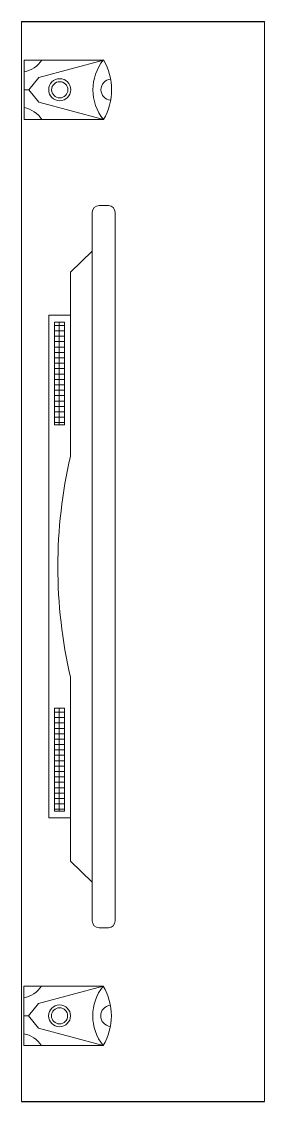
# Model space of a CAD drawing. Extents: x -594.99 to -594.63, y -71.72 to -70.12.
import ezdxf

# ---------------------------------------------------------------- set-up
doc = ezdxf.new("R2010")
doc.units = 0
doc.layers.get('0').update_dxf_attribs({"color": 255, "linetype": 'CONTINUOUS'})

# ---------------------------------------------------------------- blocks, each defined once
blk = doc.blocks.new('Rack sala')
at = {"lineweight": 9}
h = blk.add_hatch(dxfattribs=at)
h.set_pattern_fill('_USER,_O', color=256, scale=0.008, angle=270, double=1, pattern_type=0)
h.set_pattern_definition([(270, (-2.50649, 4.12691), (0.008, -5e-18), []), (360, (-2.50649, 4.12691), (6e-18, 0.008), [])])
h.paths.add_polyline_path([(0.0637, 0.2023), (0.0637, 0.3547), (0.049, 0.3547), (0.049, 0.2023)])
h = blk.add_hatch(dxfattribs=at)
h.set_pattern_fill('_USER,_O', color=256, scale=0.008, angle=270, double=1, pattern_type=0)
h.set_pattern_definition([(90, (-2.50649, -4.142094), (0.008, -5e-18), []), (360, (-2.50649, -4.142094), (-5e-18, -0.008), [])])
h.paths.add_polyline_path([(0.0637, -0.2175), (0.0637, -0.3699), (0.049, -0.3699), (0.049, -0.2175)])
for p, q in [((0, -0.8), (0, 0.8)), ((0.36, -0.8), (0.36, 0.8)), ((0.1214, 0.7431), (0.0038, 0.7431)), ((0.0038, 0.7431), (0.0038, 0.6549)), ((0.1214, 0.7431), (0.0254, 0.7173)), ((0.0254, 0.7173), (0.0106, 0.699)), ((0.0106, 0.699), (0.0038, 0.699)), ((0.0254, 0.6806), (0.0106, 0.699)), ((0.1214, 0.6549), (0.0254, 0.6806)), ((0.0038, 0.6549), (0.1214, 0.6549)), ((0.1049, -0.5326), (0.1049, 0.5174)), ((0.1287, 0.5274), (0.1149, 0.5274)), ((0.1387, 0.5174), (0.1387, -0.5326)), ((0.1049, 0.4597), (0.0725, 0.4287)), ((0.0725, 0.4287), (0.0725, 0.156)), ((0.0402, 0.3648), (0.0402, -0.38)), ((0.0725, 0.3648), (0.0402, 0.3648)), ((0.0725, -0.1712), (0.0725, -0.4439)), ((0.0725, -0.38), (0.0402, -0.38)), ((0.1049, -0.4749), (0.0725, -0.4439)), ((0.1149, -0.5426), (0.1287, -0.5426)), ((0.0035, -0.7173), (0.0035, -0.629)), ((0.0035, -0.629), (0.1211, -0.629)), ((0.1211, -0.629), (0.025, -0.6548)), ((0.025, -0.6548), (0.0102, -0.6732)), ((0.0102, -0.6732), (0.0035, -0.6732)), ((0.025, -0.6915), (0.0102, -0.6732)), ((0.1211, -0.7173), (0.025, -0.6915)), ((0.1211, -0.7173), (0.0035, -0.7173))]:
    blk.add_line(p, q, dxfattribs=at)
for p, q in [((0, 0.8), (0.36, 0.8)), ((0, -0.8), (0.36, -0.8))]:
    blk.add_line(p, q)
for points in [[(0.0637, 0.3547), (0.0637, 0.2023), (0.049, 0.2023), (0.049, 0.3547)], [(0.0637, -0.3699), (0.0637, -0.2175), (0.049, -0.2175), (0.049, -0.3699)]]:
    blk.add_lwpolyline(points, close=True, dxfattribs=at)
for centre, radius in [((0.0566, 0.699), 0.0163), ((0.0566, 0.699), 0.012), ((0.0563, -0.6732), 0.0163), ((0.0563, -0.6732), 0.012)]:
    blk.add_circle(centre, radius, dxfattribs=at)
for centre, radius, start, end in [((-0.0049, 0.7668), 0.0423, 281.9211, 325.872), ((0.1761, 0.699), 0.0703, 141.108, 218.892), ((0.046, 0.699), 0.0874, 329.6693, 30.3307), ((0.1334, 0.699), 0.0157, 95.1444, 264.8556), ((-0.0049, 0.6312), 0.0423, 34.128, 78.0789), ((0.1149, 0.5174), 0.01, 90, 180), ((0.1287, 0.5174), 0.01, 0, 90), ((0.778, -0.0076), 0.7242, 166.9449, 193.0551), ((0.1149, -0.5326), 0.01, 180, 270), ((0.1287, -0.5326), 0.01, 270, 0), ((-0.0053, -0.6053), 0.0423, 281.9211, 325.872), ((0.1758, -0.6732), 0.0703, 141.108, 218.892), ((0.0457, -0.6732), 0.0874, 329.6693, 30.3307), ((0.133, -0.6732), 0.0157, 95.1444, 264.8556), ((-0.0053, -0.741), 0.0423, 34.128, 78.0789)]:
    blk.add_arc(centre, radius, start, end, dxfattribs=at)

msp = doc.modelspace()

# ---------------------------------------------------------------- block references
msp.add_blockref('Rack sala', (-594.994, -70.9189))

doc.saveas('drawing.dxf')
